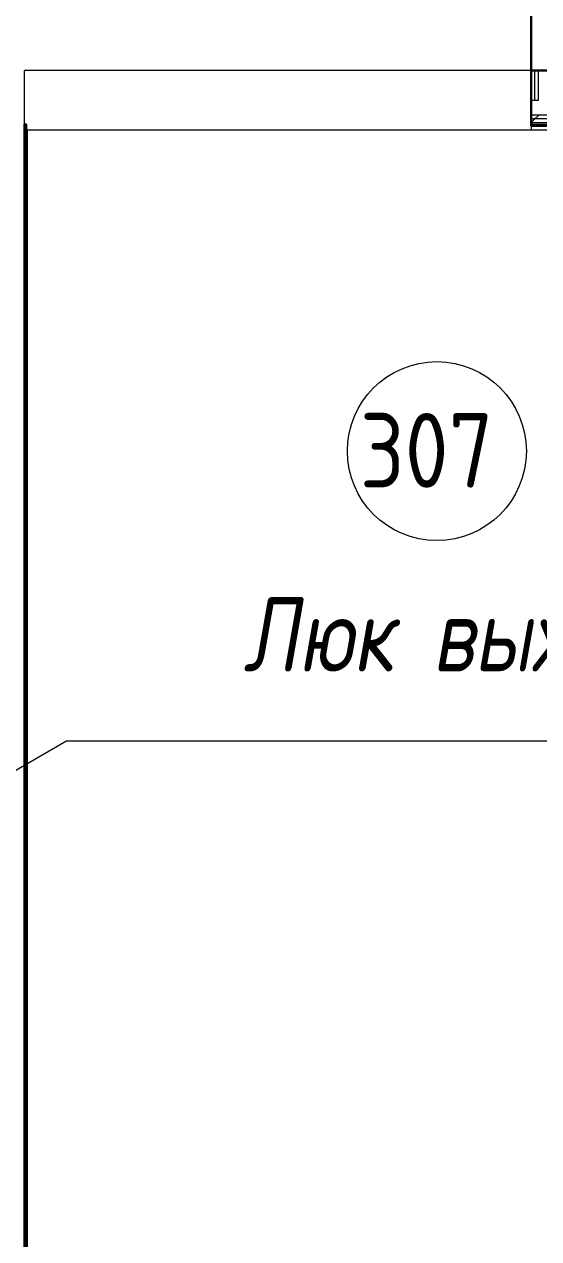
# Model space of a CAD drawing. Header units: millimetres. Extents: x -259793 to 1187961, y -549744 to 43070.
# Drawn here: x 294987 to 296712, y -6880 to -2808 of the extents above; entities that cross this region are included whole.
import ezdxf

# ---------------------------------------------------------------- set-up
doc = ezdxf.new("R2010")
doc.units = ezdxf.units.MM
doc.linetypes.add('ADSK_Линия сетки', pattern=[25, 20, -2.5, 0, -2.5])
for name, color, linetype, lineweight in [('RC-Выноски', 7, 'Continuous', 0), ('Марки помещений', 252, 'Continuous', 20), ('Ограждение', 252, 'Continuous', 9), ('Оси', 252, 'Continuous', 9), ('Стены внутренние', 7, 'Continuous', 18), ('Стены наружные', 7, 'Continuous', 18), ('Стены штриховка', 7, 'Continuous', 9)]:
    doc.layers.add(name, color=color, linetype=linetype, lineweight=lineweight)
doc.styles.add('GOST Common_2', font='', dxfattribs={"width": 0.9, "height": 250})
doc.styles.add('RubezhCAD', font='', dxfattribs={"oblique": 10})
doc.styles.get('GOST Common_2').set_extended_font_data('GOST type B')
doc.styles.get('RubezhCAD').set_extended_font_data('GOST type A')

# ---------------------------------------------------------------- blocks, each defined once
blk = doc.blocks.new('3 этаж')
at = {"layer": 'Марки помещений', "color": 251, "true_color": 0x636466}
blk.add_circle((296370.2, -4239.6), 300, dxfattribs=at)
at = {"layer": 'Ограждение', "color": 251, "true_color": 0x636466}
for p, q in [((294988.2, -3143.4), (294988.2, -2963.4)), ((296685.8, -2963.4), (294988.2, -2963.4)), ((300215.8, -3163.4), (294993.2, -3163.4)), ((296685.8, -3163.4), (294993.2, -3163.4)), ((294998.2, -9123.6), (294998.2, -3163.4)), ((296685.8, -3148.4), (296685.8, -3163.4))]:
    blk.add_line(p, q, dxfattribs=at)
at = {"layer": 'Оси', "color": 251, "linetype": 'ADSK_Линия сетки', "ltscale": 200, "true_color": 0x636466}
blk.add_line((314013.1, -2963.4), (237073.5, -2963.4), dxfattribs=at)
at = {"layer": 'Стены внутренние', "color": 251, "lineweight": 30, "true_color": 0x636466}
blk.add_line((296685.8, -2261.4), (296685.8, -2963.4), dxfattribs=at)
at = {"layer": 'Стены наружные', "color": 251, "lineweight": 30, "true_color": 0x636466}
for p, q in [((296685.8, -2963.4), (296685.8, -3148.4)), ((296760.8, -2963.4), (296685.8, -2963.4)), ((294993.2, -3143.4), (294985.8, -3143.4)), ((294988.2, -9128.4), (294988.2, -3143.4)), ((294993.2, -9123.4), (294993.2, -3143.4)), ((296685.8, -3148.4), (297765.8, -3148.4))]:
    blk.add_line(p, q, dxfattribs=at)
at = {"layer": 'Стены наружные', "color": 251, "linetype": 'Continuous', "lineweight": 9, "true_color": 0x636466}
for p, q in [((296686.5, -3138.4), (296699, -3125.9)), ((296699, -3125.9), (296711.5, -3113.4)), ((294988.2, -3210.3), (294993.2, -3205.3)), ((294988.2, -3281), (294993.2, -3276)), ((294988.2, -3351.7), (294993.2, -3346.7)), ((294988.2, -3422.5), (294993.2, -3417.5)), ((294988.2, -3493.2), (294993.2, -3488.2)), ((294988.2, -3563.9), (294993.2, -3558.9)), ((294988.2, -3634.6), (294993.2, -3629.6)), ((294988.2, -3705.3), (294993.2, -3700.3)), ((294988.2, -3776), (294993.2, -3771)), ((294988.2, -3846.7), (294993.2, -3841.7)), ((294988.2, -3917.4), (294993.2, -3912.4)), ((294988.2, -3988.1), (294993.2, -3983.1)), ((294988.2, -4058.9), (294993.2, -4053.9)), ((294988.2, -4129.6), (294993.2, -4124.6)), ((294988.2, -4200.3), (294993.2, -4195.3)), ((294988.2, -4271), (294993.2, -4266)), ((294988.2, -4341.7), (294993.2, -4336.7)), ((294988.2, -4412.4), (294993.2, -4407.4)), ((294988.2, -4483.1), (294993.2, -4478.1)), ((294988.2, -4553.8), (294993.2, -4548.8)), ((294988.2, -4624.5), (294993.2, -4619.5)), ((294988.2, -4695.3), (294993.2, -4690.3)), ((294988.2, -4766), (294993.2, -4761)), ((294988.2, -4836.7), (294993.2, -4831.7)), ((294988.2, -4907.4), (294993.2, -4902.4)), ((294988.2, -4978.1), (294993.2, -4973.1)), ((294988.2, -5048.8), (294993.2, -5043.8)), ((294988.2, -5119.5), (294993.2, -5114.5)), ((294988.2, -5190.2), (294993.2, -5185.2)), ((294988.2, -5260.9), (294993.2, -5255.9)), ((294988.2, -5331.6), (294993.2, -5326.6)), ((294988.2, -5402.4), (294993.2, -5397.4)), ((294988.2, -5473.1), (294993.2, -5468.1)), ((294988.2, -5543.8), (294993.2, -5538.8)), ((294988.2, -5614.5), (294993.2, -5609.5)), ((294988.2, -5685.2), (294993.2, -5680.2)), ((294988.2, -5755.9), (294993.2, -5750.9)), ((294988.2, -5826.6), (294993.2, -5821.6)), ((294988.2, -5897.3), (294993.2, -5892.3)), ((294988.2, -5968), (294993.2, -5963)), ((294988.2, -6038.8), (294993.2, -6033.8)), ((294988.2, -6109.5), (294993.2, -6104.5)), ((294988.2, -6180.2), (294993.2, -6175.2)), ((294988.2, -6250.9), (294993.2, -6245.9)), ((294988.2, -6321.6), (294993.2, -6316.6)), ((294988.2, -6392.3), (294993.2, -6387.3)), ((294988.2, -6463), (294993.2, -6458)), ((294988.2, -6533.7), (294993.2, -6528.7)), ((294988.2, -6604.4), (294993.2, -6599.4)), ((294988.2, -6675.2), (294993.2, -6670.2)), ((294988.2, -6745.9), (294993.2, -6740.9)), ((294988.2, -6816.6), (294993.2, -6811.6))]:
    blk.add_line(p, q, dxfattribs=at)
at = {"layer": 'Стены штриховка', "color": 251, "true_color": 0x636466}
for p, q in [((296698.3, -3063.4), (296698.3, -2963.4)), ((296710.8, -3063.4), (296710.8, -2963.4)), ((296685.8, -3063.4), (296710.8, -3063.4)), ((297765.8, -3113.4), (296685.8, -3113.4)), ((297765.8, -3125.9), (296685.8, -3125.9)), ((297765.8, -3138.4), (296685.8, -3138.4)), ((296685.8, -3143.4), (297765.8, -3143.4))]:
    blk.add_line(p, q, dxfattribs=at)
at = {"layer": 'Марки помещений', "color": 251, "true_color": 0x636466, "style": 'GOST Common_2', "width": 0.9}
blk.add_text('307', height=250, dxfattribs=at).set_placement((296111.5, -4361.9))

msp = doc.modelspace()

# ---------------------------------------------------------------- linework, layer by layer
at = {"layer": 'RC-Выноски', "linetype": 'ByBlock', "lineweight": 5, "ltscale": 0.01}
for p in [(291508.66991, -7314.22008), (299218.72698, -5212.00209)]:
    msp.add_line(p, (295126.04207, -5212.00209), dxfattribs=at)

# ---------------------------------------------------------------- block references
msp.add_blockref('3 этаж', (0, 0))

# ---------------------------------------------------------------- next in the draw order: texts
at = {"layer": 'RC-Выноски', "lineweight": 5, "ltscale": 0.01, "insert": (297194.83636, -4728.35529), "char_height": 250, "attachment_point": 2, "style": 'RubezhCAD', "bg_fill": 3, "box_fill_scale": 1.5, "bg_fill_color": 256, "bg_fill_true_color": 13158600, "bg_fill_transparency": 0}
msp.add_mtext('Люк выхода на кровлю', dxfattribs=at)

doc.saveas('drawing.dxf')
